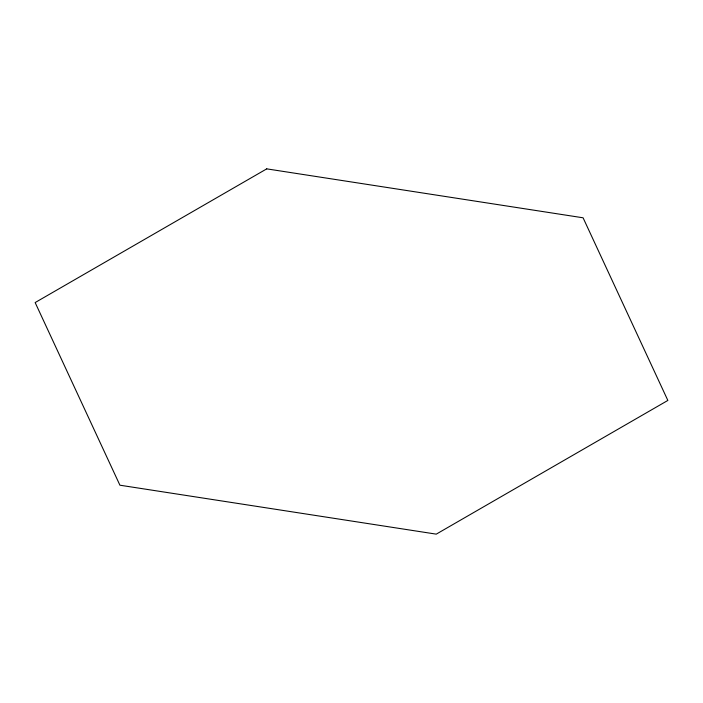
<?xml version="1.0" encoding="UTF-8"?>
<svg xmlns="http://www.w3.org/2000/svg" width="703" height="703" viewBox="0 0 703 703"><rect width="100%" height="100%" fill="white"/><g stroke="black" fill="none" stroke-linecap="round" stroke-linejoin="round"><path stroke-width="1.05" d="M266.736 168.861L35.15 302.562L119.914 485.202L436.264 534.139L667.85 400.438L583.086 217.798L266.736 168.861"/></g></svg>
